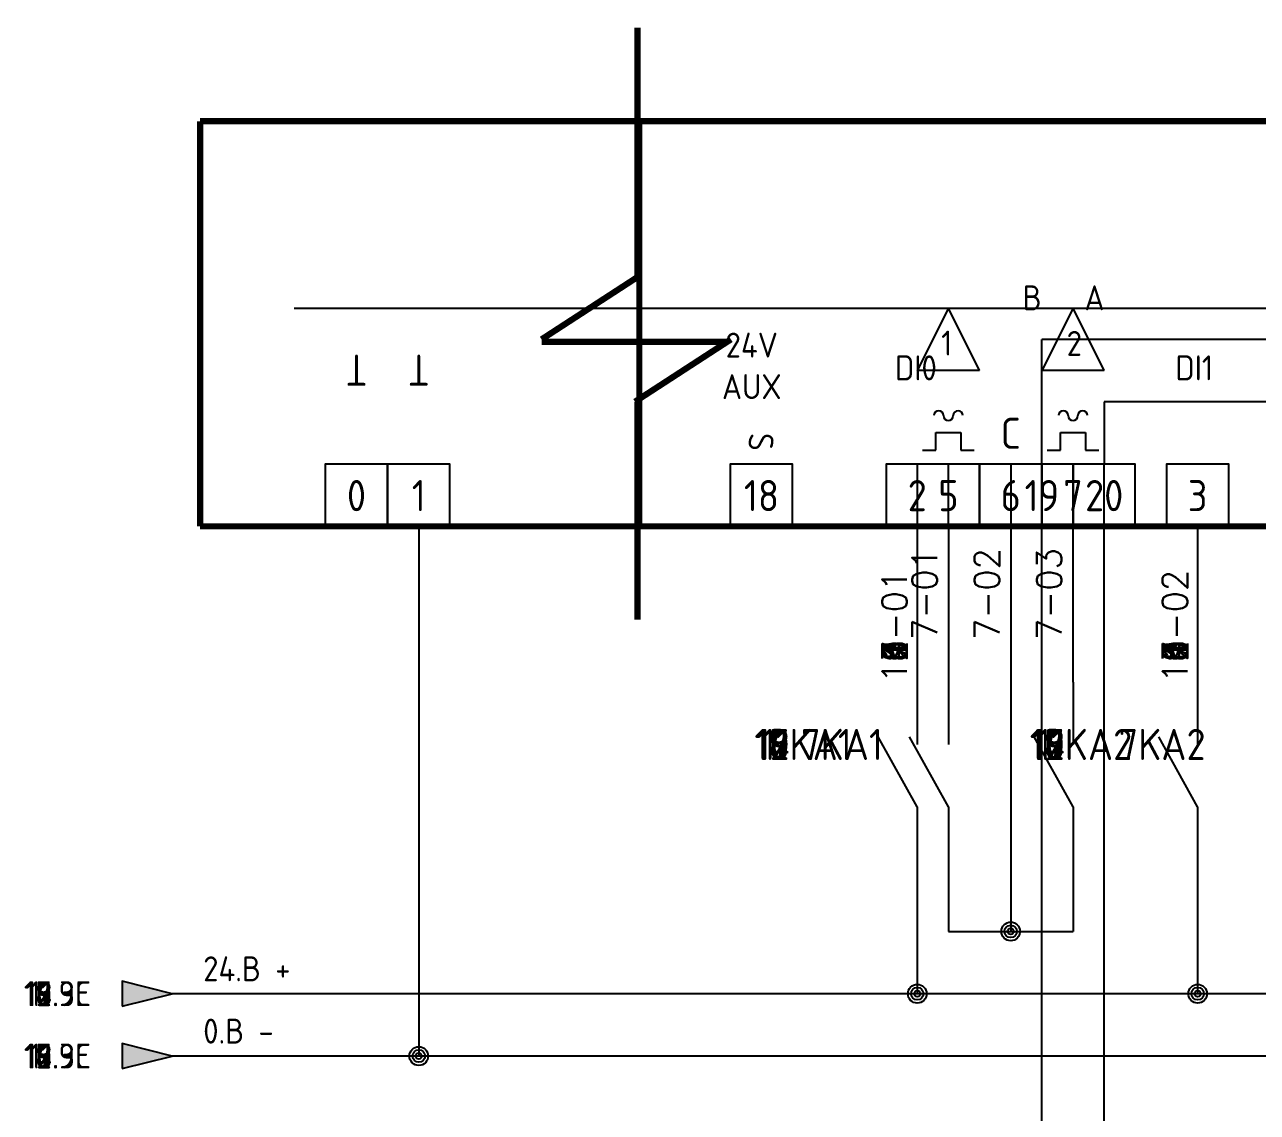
# Model space of a CAD drawing. Extents: x 21 to 418, y 12 to 268.
# Drawn here: x 20.9 to 119.8, y 180.5 to 267.8 of the extents above; entities that cross this region are included whole.
import ezdxf
from ezdxf.enums import TextEntityAlignment as Align

# ---------------------------------------------------------------- set-up
doc = ezdxf.new("R2010")
doc.units = 0
doc.header["$LTSCALE"] = 10
doc.layers.get('0').update_dxf_attribs({"linetype": 'CONTINUOUS'})
for name, color, linetype in [('10', 9, 'CONTINUOUS'), ('11', 9, 'CONTINUOUS'), ('12', 9, 'CONTINUOUS'), ('13', 9, 'CONTINUOUS'), ('14', 9, 'CONTINUOUS'), ('15', 9, 'CONTINUOUS'), ('16', 9, 'CONTINUOUS'), ('17', 9, 'CONTINUOUS'), ('18', 9, 'CONTINUOUS'), ('6', 9, 'CONTINUOUS'), ('7', 9, 'CONTINUOUS'), ('8', 9, 'CONTINUOUS'), ('9', 9, 'CONTINUOUS')]:
    doc.layers.add(name, color=color, linetype=linetype)
doc.layers.get('0').freeze()
doc.styles.add('SIMPLEX', font='simplex')
doc.styles.add('SPAC', font='isocp.shx')

# ---------------------------------------------------------------- blocks, each defined once
blk = doc.blocks.new('Numero_Filo')
at = {"color": 3, "style": 'SIMPLEX'}
for tag, flags, p in [('SUPPORTO', 9, (-3.287, 2.732)), ('RIP', 1, (-0.923, 2.732)), ('N', 8, (1.077, 0.732))]:
    blk.add_attdef(tag, text='', height=2, rotation=90, dxfattribs=dict(at, flags=flags)).set_placement(p, align=Align.RIGHT)
blk = doc.blocks.new('_ALIM_1')
at = {"color": 1}
blk.add_lwpolyline([(-4, -1), (0, 0), (-4, 1)], close=True, dxfattribs=at)
blk.add_solid([(-4, 1), (-4, -1), (0, 0)], dxfattribs=at)
at = {"color": 3, "style": 'SPAC'}
blk.add_attdef('SEGNALE', (2.5, 1), '', height=2, dxfattribs=at)
at = {"color": 7, "style": 'SPAC', "flags": 8}
blk.add_attdef('REG', text='', height=2, dxfattribs=at).set_placement((-6.5, -1), align=Align.RIGHT)
at = {"color": 7, "style": 'SPAC'}
for tag, p, flags in [('PRES', (1, -2), 9), ('#LINEA', (1, -3.5), 1)]:
    blk.add_attdef(tag, p, '', height=1, dxfattribs=dict(at, flags=flags))
blk = doc.blocks.new('NA1_F')
at = {"color": 7}
for p, q in [((0, 0), (0, -5)), ((0, -10), (-3.125, -4.375)), ((0, -10), (0, -15))]:
    blk.add_line(p, q, dxfattribs=at)
at = {"color": 3, "style": 'SPAC', "width": 0.75, "flags": 8}
blk.add_attdef('PINA1', text='', height=1.75, rotation=90, dxfattribs=at).set_placement((-1, 0), align=Align.RIGHT)
at = {"color": 4, "style": 'SPAC'}
blk.add_attdef('NOME', text='', height=2.5, dxfattribs=at).set_placement((-5.25, -5), align=Align.MIDDLE_RIGHT)
at = {"color": 7, "style": 'SPAC'}
for tag, flags, p in [('REG', 8, (-5.25, -10)), ('FUNZIONE1', 9, (-5.25, -12.5)), ('FUNZIONE2', 9, (-5.25, -15))]:
    blk.add_attdef(tag, text='', height=1.5, dxfattribs=dict(at, flags=flags)).set_placement(p, align=Align.MIDDLE_RIGHT)
at = {"color": 3, "style": 'SPAC', "width": 0.75, "flags": 8}
blk.add_attdef('PINB1', (-1, -15), '', height=1.75, rotation=90, dxfattribs=at)
at = {"color": 6, "style": 'SPAC', "flags": 9}
blk.add_attdef('PRES', (1, -14.5), '', height=1, dxfattribs=at)
blk = doc.blocks.new('PUNTO')
for radius in [0.75, 0.5, 0.25]:
    blk.add_circle((0, 0), radius)

msp = doc.modelspace()

# ---------------------------------------------------------------- linework, layer by layer
at = {"layer": '10'}
for p, q in [((42.5, 245), (372.45, 245)), ((52.5, 227.5), (52.5, 185)), ((92.5, 227.5), (92.5, 215)), ((115, 227.5), (115, 215)), ((92.5, 200), (92.5, 197.5)), ((115, 200), (115, 197.5)), ((92.5, 197.5), (92.5, 190)), ((115, 197.5), (115, 190))]:
    msp.add_line(p, q, dxfattribs=at)
at = {"layer": '10', "color": 1, "linetype": 'Continuous'}
for p, q in [((407.5, 190), (32.7, 190)), ((407.5, 185), (32.7, 185))]:
    msp.add_line(p, q, dxfattribs=at)
at = {"layer": '10', "const_width": 0.5}
for points in [[(372.45, 260), (34.95, 260)], [(34.95, 227.5), (34.95, 260)], [(372.45, 227.5), (34.95, 227.5)]]:
    msp.add_lwpolyline(points, dxfattribs=at)
at = {"layer": '10'}
for points in [[(45, 227.5), (50, 227.5), (50, 232.5), (45, 232.5)], [(50, 227.5), (55, 227.5), (55, 232.5), (50, 232.5)], [(90, 227.5), (95, 227.5), (95, 232.5), (90, 232.5)], [(112.5, 227.5), (117.5, 227.5), (117.5, 232.5), (112.5, 232.5)]]:
    msp.add_lwpolyline(points, close=True, dxfattribs=at)
at = {"layer": '11'}
for p, q in [((42.5, 245), (372.45, 245)), ((52.5, 227.5), (52.5, 185)), ((92.5, 227.5), (92.5, 215)), ((115, 227.5), (115, 215)), ((92.5, 200), (92.5, 197.5)), ((115, 200), (115, 197.5)), ((92.5, 197.5), (92.5, 190)), ((115, 197.5), (115, 190))]:
    msp.add_line(p, q, dxfattribs=at)
at = {"layer": '11', "color": 1, "linetype": 'Continuous'}
for p, q in [((407.5, 190), (32.7, 190)), ((407.5, 185), (32.7, 185))]:
    msp.add_line(p, q, dxfattribs=at)
at = {"layer": '11', "const_width": 0.5}
for points in [[(372.45, 260), (34.95, 260)], [(34.95, 227.5), (34.95, 260)], [(372.45, 227.5), (34.95, 227.5)]]:
    msp.add_lwpolyline(points, dxfattribs=at)
at = {"layer": '11'}
for points in [[(45, 227.5), (50, 227.5), (50, 232.5), (45, 232.5)], [(50, 227.5), (55, 227.5), (55, 232.5), (50, 232.5)], [(90, 227.5), (95, 227.5), (95, 232.5), (90, 232.5)], [(112.5, 227.5), (117.5, 227.5), (117.5, 232.5), (112.5, 232.5)]]:
    msp.add_lwpolyline(points, close=True, dxfattribs=at)
at = {"layer": '12'}
for p, q in [((42.5, 245), (372.45, 245)), ((52.5, 227.5), (52.5, 185)), ((92.5, 227.5), (92.5, 215)), ((115, 227.5), (115, 215)), ((92.5, 200), (92.5, 197.5)), ((115, 200), (115, 197.5)), ((92.5, 197.5), (92.5, 190)), ((115, 197.5), (115, 190))]:
    msp.add_line(p, q, dxfattribs=at)
at = {"layer": '12', "color": 1, "linetype": 'Continuous'}
for p, q in [((407.5, 190), (32.7, 190)), ((407.5, 185), (32.7, 185))]:
    msp.add_line(p, q, dxfattribs=at)
at = {"layer": '12', "const_width": 0.5}
for points in [[(372.45, 260), (34.95, 260)], [(34.95, 227.5), (34.95, 260)], [(372.45, 227.5), (34.95, 227.5)]]:
    msp.add_lwpolyline(points, dxfattribs=at)
at = {"layer": '12'}
for points in [[(45, 227.5), (50, 227.5), (50, 232.5), (45, 232.5)], [(50, 227.5), (55, 227.5), (55, 232.5), (50, 232.5)], [(90, 227.5), (95, 227.5), (95, 232.5), (90, 232.5)], [(112.5, 227.5), (117.5, 227.5), (117.5, 232.5), (112.5, 232.5)]]:
    msp.add_lwpolyline(points, close=True, dxfattribs=at)
at = {"layer": '13'}
for p, q in [((42.5, 245), (372.45, 245)), ((52.5, 227.5), (52.5, 185)), ((92.5, 227.5), (92.5, 215)), ((115, 227.5), (115, 215)), ((92.5, 200), (92.5, 197.5)), ((115, 200), (115, 197.5)), ((92.5, 197.5), (92.5, 190)), ((115, 197.5), (115, 190))]:
    msp.add_line(p, q, dxfattribs=at)
at = {"layer": '13', "color": 1, "linetype": 'Continuous'}
for p, q in [((407.5, 190), (32.7, 190)), ((407.5, 185), (32.7, 185))]:
    msp.add_line(p, q, dxfattribs=at)
at = {"layer": '13', "const_width": 0.5}
for points in [[(372.45, 260), (34.95, 260)], [(34.95, 227.5), (34.95, 260)], [(372.45, 227.5), (34.95, 227.5)]]:
    msp.add_lwpolyline(points, dxfattribs=at)
at = {"layer": '13'}
for points in [[(45, 227.5), (50, 227.5), (50, 232.5), (45, 232.5)], [(50, 227.5), (55, 227.5), (55, 232.5), (50, 232.5)], [(90, 227.5), (95, 227.5), (95, 232.5), (90, 232.5)], [(112.5, 227.5), (117.5, 227.5), (117.5, 232.5), (112.5, 232.5)]]:
    msp.add_lwpolyline(points, close=True, dxfattribs=at)
at = {"layer": '14'}
for p, q in [((42.5, 245), (372.45, 245)), ((52.5, 227.5), (52.5, 185)), ((92.5, 227.5), (92.5, 215)), ((115, 227.5), (115, 215)), ((92.5, 200), (92.5, 197.5)), ((115, 200), (115, 197.5)), ((92.5, 197.5), (92.5, 190)), ((115, 197.5), (115, 190))]:
    msp.add_line(p, q, dxfattribs=at)
at = {"layer": '14', "color": 1, "linetype": 'Continuous'}
for p, q in [((407.5, 190), (32.7, 190)), ((407.5, 185), (32.7, 185))]:
    msp.add_line(p, q, dxfattribs=at)
at = {"layer": '14', "const_width": 0.5}
for points in [[(372.45, 260), (34.95, 260)], [(34.95, 227.5), (34.95, 260)], [(372.45, 227.5), (34.95, 227.5)]]:
    msp.add_lwpolyline(points, dxfattribs=at)
at = {"layer": '14'}
for points in [[(45, 227.5), (50, 227.5), (50, 232.5), (45, 232.5)], [(50, 227.5), (55, 227.5), (55, 232.5), (50, 232.5)], [(90, 227.5), (95, 227.5), (95, 232.5), (90, 232.5)], [(112.5, 227.5), (117.5, 227.5), (117.5, 232.5), (112.5, 232.5)]]:
    msp.add_lwpolyline(points, close=True, dxfattribs=at)
at = {"layer": '15'}
for p, q in [((42.5, 245), (372.45, 245)), ((52.5, 227.5), (52.5, 185)), ((92.5, 227.5), (92.5, 215)), ((115, 227.5), (115, 215)), ((92.5, 200), (92.5, 197.5)), ((115, 200), (115, 197.5)), ((92.5, 197.5), (92.5, 190)), ((115, 197.5), (115, 190))]:
    msp.add_line(p, q, dxfattribs=at)
at = {"layer": '15', "color": 1, "linetype": 'Continuous'}
for p, q in [((407.5, 190), (32.7, 190)), ((407.5, 185), (32.7, 185))]:
    msp.add_line(p, q, dxfattribs=at)
at = {"layer": '15', "const_width": 0.5}
for points in [[(372.45, 260), (34.95, 260)], [(34.95, 227.5), (34.95, 260)], [(372.45, 227.5), (34.95, 227.5)]]:
    msp.add_lwpolyline(points, dxfattribs=at)
at = {"layer": '15'}
for points in [[(45, 227.5), (50, 227.5), (50, 232.5), (45, 232.5)], [(50, 227.5), (55, 227.5), (55, 232.5), (50, 232.5)], [(90, 227.5), (95, 227.5), (95, 232.5), (90, 232.5)], [(112.5, 227.5), (117.5, 227.5), (117.5, 232.5), (112.5, 232.5)]]:
    msp.add_lwpolyline(points, close=True, dxfattribs=at)
at = {"layer": '16'}
for p, q in [((42.5, 245), (372.45, 245)), ((52.5, 227.5), (52.5, 185)), ((92.5, 227.5), (92.5, 215)), ((115, 227.5), (115, 215)), ((92.5, 200), (92.5, 197.5)), ((115, 200), (115, 197.5)), ((92.5, 197.5), (92.5, 190)), ((115, 197.5), (115, 190))]:
    msp.add_line(p, q, dxfattribs=at)
at = {"layer": '16', "color": 1, "linetype": 'Continuous'}
for p, q in [((407.5, 190), (32.7, 190)), ((407.5, 185), (32.7, 185))]:
    msp.add_line(p, q, dxfattribs=at)
at = {"layer": '16', "const_width": 0.5}
for points in [[(372.45, 260), (34.95, 260)], [(34.95, 227.5), (34.95, 260)], [(372.45, 227.5), (34.95, 227.5)]]:
    msp.add_lwpolyline(points, dxfattribs=at)
at = {"layer": '16'}
for points in [[(45, 227.5), (50, 227.5), (50, 232.5), (45, 232.5)], [(50, 227.5), (55, 227.5), (55, 232.5), (50, 232.5)], [(90, 227.5), (95, 227.5), (95, 232.5), (90, 232.5)], [(112.5, 227.5), (117.5, 227.5), (117.5, 232.5), (112.5, 232.5)]]:
    msp.add_lwpolyline(points, close=True, dxfattribs=at)
at = {"layer": '17'}
for p, q in [((42.5, 245), (372.45, 245)), ((52.5, 227.5), (52.5, 185)), ((92.5, 227.5), (92.5, 215)), ((115, 227.5), (115, 215)), ((92.5, 200), (92.5, 197.5)), ((115, 200), (115, 197.5)), ((92.5, 197.5), (92.5, 190)), ((115, 197.5), (115, 190))]:
    msp.add_line(p, q, dxfattribs=at)
at = {"layer": '17', "color": 1, "linetype": 'Continuous'}
for p, q in [((407.5, 190), (32.7, 190)), ((407.5, 185), (32.7, 185))]:
    msp.add_line(p, q, dxfattribs=at)
at = {"layer": '17', "const_width": 0.5}
for points in [[(372.45, 260), (34.95, 260)], [(34.95, 227.5), (34.95, 260)], [(372.45, 227.5), (34.95, 227.5)]]:
    msp.add_lwpolyline(points, dxfattribs=at)
at = {"layer": '17'}
for points in [[(45, 227.5), (50, 227.5), (50, 232.5), (45, 232.5)], [(50, 227.5), (55, 227.5), (55, 232.5), (50, 232.5)], [(90, 227.5), (95, 227.5), (95, 232.5), (90, 232.5)], [(112.5, 227.5), (117.5, 227.5), (117.5, 232.5), (112.5, 232.5)]]:
    msp.add_lwpolyline(points, close=True, dxfattribs=at)
at = {"layer": '18'}
for p, q in [((42.5, 245), (372.45, 245)), ((52.5, 227.5), (52.5, 185)), ((92.5, 227.5), (92.5, 215)), ((115, 227.5), (115, 215)), ((92.5, 200), (92.5, 197.5)), ((115, 200), (115, 197.5)), ((92.5, 197.5), (92.5, 190)), ((115, 197.5), (115, 190))]:
    msp.add_line(p, q, dxfattribs=at)
at = {"layer": '18', "color": 1, "linetype": 'Continuous'}
for p, q in [((407.5, 190), (32.7, 190)), ((407.5, 185), (32.7, 185))]:
    msp.add_line(p, q, dxfattribs=at)
at = {"layer": '18', "const_width": 0.5}
for points in [[(372.45, 260), (34.95, 260)], [(34.95, 227.5), (34.95, 260)], [(372.45, 227.5), (34.95, 227.5)]]:
    msp.add_lwpolyline(points, dxfattribs=at)
at = {"layer": '18'}
for points in [[(45, 227.5), (50, 227.5), (50, 232.5), (45, 232.5)], [(50, 227.5), (55, 227.5), (55, 232.5), (50, 232.5)], [(90, 227.5), (95, 227.5), (95, 232.5), (90, 232.5)], [(112.5, 227.5), (117.5, 227.5), (117.5, 232.5), (112.5, 232.5)]]:
    msp.add_lwpolyline(points, close=True, dxfattribs=at)
at = {"layer": '6'}
for p, q in [((102.5, 232.5), (102.5, 242.5)), ((232.5, 242.5), (102.5, 242.5)), ((187.5, 237.5), (107.5, 237.5)), ((107.5, 237.5), (107.5, 232.5))]:
    msp.add_line(p, q, dxfattribs=at)
at = {"layer": '6', "color": 1, "linetype": 'Continuous'}
for p, q in [((102.5, 167.5), (102.5, 227.5)), ((107.5, 167.5), (107.5, 227.5))]:
    msp.add_line(p, q, dxfattribs=at)
at = {"layer": '6', "const_width": 0.5}
for points in [[(312.6, 260), (69.95, 260)], [(70.2, 227.5), (70.2, 260)], [(312.6, 227.5), (69.95, 227.5)]]:
    msp.add_lwpolyline(points, dxfattribs=at)
at = {"layer": '6'}
for points in [[(77.5, 227.5), (82.5, 227.5), (82.5, 232.5), (77.5, 232.5)], [(100, 227.5), (105, 227.5), (105, 232.5), (100, 232.5)], [(105, 227.5), (110, 227.5), (110, 232.5), (105, 232.5)]]:
    msp.add_lwpolyline(points, close=True, dxfattribs=at)
at = {"layer": '7'}
for p, q in [((95, 245), (92.5, 240)), ((97.5, 240), (95, 245)), ((105, 245), (102.5, 240)), ((107.5, 240), (105, 245)), ((97.5, 240), (92.5, 240)), ((107.5, 240), (102.5, 240)), ((93.991, 233.624), (93.991, 235.035)), ((93.991, 235.035), (96.009, 235.035)), ((96.009, 235.035), (96.009, 233.624)), ((103.991, 233.624), (103.991, 235.035)), ((103.991, 235.035), (106.009, 235.035)), ((106.009, 235.035), (106.009, 233.624)), ((92.931, 233.624), (93.991, 233.624)), ((96.009, 233.624), (97.069, 233.624)), ((102.931, 233.624), (103.991, 233.624)), ((106.009, 233.624), (107.069, 233.624)), ((95, 227.5), (95, 215)), ((100, 227.5), (100, 195)), ((105, 215), (105, 227.5)), ((95, 200), (95, 195)), ((105, 200), (105, 195)), ((95, 195), (105, 195))]:
    msp.add_line(p, q, dxfattribs=at)
at = {"layer": '7', "const_width": 0.5}
for points in [[(70.05, 247.5), (70.05, 267.5)], [(312.6, 260), (69.95, 260)], [(62.35, 242.5), (70.05, 247.5)], [(62.35, 242.3), (77.35, 242.3)], [(69.85, 237.5), (77.55, 242.5)], [(70.05, 220), (70.05, 237.5)], [(312.6, 227.5), (69.95, 227.5)]]:
    msp.add_lwpolyline(points, dxfattribs=at)
at = {"layer": '7'}
for points in [[(92.5, 227.5), (97.5, 227.5), (97.5, 232.5), (92.5, 232.5)], [(97.5, 227.5), (102.5, 227.5), (102.5, 232.5), (97.5, 232.5)], [(102.5, 227.5), (107.5, 227.5), (107.5, 232.5), (102.5, 232.5)]]:
    msp.add_lwpolyline(points, close=True, dxfattribs=at)
for centre, start, end in [((94.219, 236.382), 0, 180), ((95.781, 236.382), 0, 180), ((104.219, 236.382), 0, 180), ((105.781, 236.382), 0, 180), ((95, 236.382), 180, 0), ((105, 236.382), 180, 0)]:
    msp.add_arc(centre, 0.39, start, end, dxfattribs=at)
at = {"layer": '8'}
for p, q in [((42.5, 245), (372.45, 245)), ((52.5, 227.5), (52.5, 185)), ((92.5, 227.5), (92.5, 215)), ((115, 227.5), (115, 215)), ((92.5, 200), (92.5, 197.5)), ((115, 200), (115, 197.5)), ((92.5, 197.5), (92.5, 190)), ((115, 197.5), (115, 190))]:
    msp.add_line(p, q, dxfattribs=at)
at = {"layer": '8', "color": 1, "linetype": 'Continuous'}
for p, q in [((407.5, 190), (32.7, 190)), ((407.5, 185), (32.7, 185))]:
    msp.add_line(p, q, dxfattribs=at)
at = {"layer": '8', "const_width": 0.5}
for points in [[(372.45, 260), (34.95, 260)], [(34.95, 227.5), (34.95, 260)], [(372.45, 227.5), (34.95, 227.5)]]:
    msp.add_lwpolyline(points, dxfattribs=at)
at = {"layer": '8'}
for points in [[(45, 227.5), (50, 227.5), (50, 232.5), (45, 232.5)], [(50, 227.5), (55, 227.5), (55, 232.5), (50, 232.5)], [(90, 227.5), (95, 227.5), (95, 232.5), (90, 232.5)], [(112.5, 227.5), (117.5, 227.5), (117.5, 232.5), (112.5, 232.5)]]:
    msp.add_lwpolyline(points, close=True, dxfattribs=at)
at = {"layer": '9'}
for p, q in [((42.5, 245), (372.45, 245)), ((52.5, 227.5), (52.5, 185)), ((92.5, 227.5), (92.5, 215)), ((115, 227.5), (115, 215)), ((92.5, 200), (92.5, 197.5)), ((115, 200), (115, 197.5)), ((92.5, 197.5), (92.5, 190)), ((115, 197.5), (115, 190))]:
    msp.add_line(p, q, dxfattribs=at)
at = {"layer": '9', "color": 1, "linetype": 'Continuous'}
for p, q in [((407.5, 190), (32.7, 190)), ((407.5, 185), (32.7, 185))]:
    msp.add_line(p, q, dxfattribs=at)
at = {"layer": '9', "const_width": 0.5}
for points in [[(372.45, 260), (34.95, 260)], [(34.95, 227.5), (34.95, 260)], [(372.45, 227.5), (34.95, 227.5)]]:
    msp.add_lwpolyline(points, dxfattribs=at)
at = {"layer": '9'}
for points in [[(45, 227.5), (50, 227.5), (50, 232.5), (45, 232.5)], [(50, 227.5), (55, 227.5), (55, 232.5), (50, 232.5)], [(90, 227.5), (95, 227.5), (95, 232.5), (90, 232.5)], [(112.5, 227.5), (117.5, 227.5), (117.5, 232.5), (112.5, 232.5)]]:
    msp.add_lwpolyline(points, close=True, dxfattribs=at)

# ---------------------------------------------------------------- block references
at = {"layer": '10'}
for name, p, values in [('Numero_Filo', (113.1, 223.285), {'N': '10-02'}), ('Numero_Filo', (90.6, 223.285), {'N': '10-01'}), ('NA1_F', (92.5, 215), {'NOME': '10KA1'}), ('NA1_F', (115, 215), {'NOME': '10KA2'}), ('_ALIM_1', (32.7, 190), {'SEGNALE': '24.B +', 'REG': '9.9C'}), ('_ALIM_1', (32.7, 185), {'SEGNALE': '0.B -', 'REG': '9.9C'})]:
    msp.add_blockref(name, p, dxfattribs=at).add_auto_attribs(values)
for p in [(92.5, 190), (115, 190), (52.5, 185)]:
    msp.add_blockref('PUNTO', p, dxfattribs=at)
at = {"layer": '11'}
for name, p, values in [('Numero_Filo', (113.1, 223.285), {'N': '11-02'}), ('Numero_Filo', (90.6, 223.285), {'N': '11-01'}), ('NA1_F', (92.5, 215), {'NOME': '11KA1'}), ('NA1_F', (115, 215), {'NOME': '11KA2'}), ('_ALIM_1', (32.7, 190), {'SEGNALE': '24.B +', 'REG': '10.9C'}), ('_ALIM_1', (32.7, 185), {'SEGNALE': '0.B -', 'REG': '10.9C'})]:
    msp.add_blockref(name, p, dxfattribs=at).add_auto_attribs(values)
for p in [(92.5, 190), (115, 190), (52.5, 185)]:
    msp.add_blockref('PUNTO', p, dxfattribs=at)
at = {"layer": '12'}
for name, p, values in [('Numero_Filo', (113.1, 223.285), {'N': '12-02'}), ('Numero_Filo', (90.6, 223.285), {'N': '12-01'}), ('NA1_F', (92.5, 215), {'NOME': '12KA1'}), ('NA1_F', (115, 215), {'NOME': '12KA2'}), ('_ALIM_1', (32.7, 190), {'SEGNALE': '24.B +', 'REG': '11.9C'}), ('_ALIM_1', (32.7, 185), {'SEGNALE': '0.B -', 'REG': '11.9C'})]:
    msp.add_blockref(name, p, dxfattribs=at).add_auto_attribs(values)
for p in [(92.5, 190), (115, 190), (52.5, 185)]:
    msp.add_blockref('PUNTO', p, dxfattribs=at)
at = {"layer": '13'}
for name, p, values in [('Numero_Filo', (113.1, 223.285), {'N': '13-02'}), ('Numero_Filo', (90.6, 223.285), {'N': '13-01'}), ('NA1_F', (92.5, 215), {'NOME': '13KA1'}), ('NA1_F', (115, 215), {'NOME': '13KA2'}), ('_ALIM_1', (32.7, 190), {'SEGNALE': '24.B +', 'REG': '12.9C'}), ('_ALIM_1', (32.7, 185), {'SEGNALE': '0.B -', 'REG': '12.9C'})]:
    msp.add_blockref(name, p, dxfattribs=at).add_auto_attribs(values)
for p in [(92.5, 190), (115, 190), (52.5, 185)]:
    msp.add_blockref('PUNTO', p, dxfattribs=at)
at = {"layer": '14'}
for name, p, values in [('Numero_Filo', (113.1, 223.285), {'N': '14-02'}), ('Numero_Filo', (90.6, 223.285), {'N': '14-01'}), ('NA1_F', (92.5, 215), {'NOME': '14KA1'}), ('NA1_F', (115, 215), {'NOME': '14KA2'}), ('_ALIM_1', (32.7, 190), {'SEGNALE': '24.B +', 'REG': '13.9C'}), ('_ALIM_1', (32.7, 185), {'SEGNALE': '0.B -', 'REG': '13.9C'})]:
    msp.add_blockref(name, p, dxfattribs=at).add_auto_attribs(values)
for p in [(92.5, 190), (115, 190), (52.5, 185)]:
    msp.add_blockref('PUNTO', p, dxfattribs=at)
at = {"layer": '15'}
for name, p, values in [('Numero_Filo', (113.1, 223.285), {'N': '15-02'}), ('Numero_Filo', (90.6, 223.285), {'N': '15-01'}), ('NA1_F', (92.5, 215), {'NOME': '15KA1'}), ('NA1_F', (115, 215), {'NOME': '15KA2'}), ('_ALIM_1', (32.7, 190), {'SEGNALE': '24.B +', 'REG': '14.9C'}), ('_ALIM_1', (32.7, 185), {'SEGNALE': '0.B -', 'REG': '14.9C'})]:
    msp.add_blockref(name, p, dxfattribs=at).add_auto_attribs(values)
for p in [(92.5, 190), (115, 190), (52.5, 185)]:
    msp.add_blockref('PUNTO', p, dxfattribs=at)
at = {"layer": '16'}
for name, p, values in [('Numero_Filo', (113.1, 223.285), {'N': '16-02'}), ('Numero_Filo', (90.6, 223.285), {'N': '16-01'}), ('NA1_F', (92.5, 215), {'NOME': '16KA1'}), ('NA1_F', (115, 215), {'NOME': '16KA2'}), ('_ALIM_1', (32.7, 190), {'SEGNALE': '24.B +', 'REG': '15.9C'}), ('_ALIM_1', (32.7, 185), {'SEGNALE': '0.B -', 'REG': '15.9C'})]:
    msp.add_blockref(name, p, dxfattribs=at).add_auto_attribs(values)
for p in [(92.5, 190), (115, 190), (52.5, 185)]:
    msp.add_blockref('PUNTO', p, dxfattribs=at)
at = {"layer": '17'}
for name, p, values in [('Numero_Filo', (113.1, 223.285), {'N': '17-02'}), ('Numero_Filo', (90.6, 223.285), {'N': '17-01'}), ('NA1_F', (92.5, 215), {'NOME': '17KA1'}), ('NA1_F', (115, 215), {'NOME': '17KA2'}), ('_ALIM_1', (32.7, 190), {'SEGNALE': '24.B +', 'REG': '16.9C'}), ('_ALIM_1', (32.7, 185), {'SEGNALE': '0.B -', 'REG': '16.9C'})]:
    msp.add_blockref(name, p, dxfattribs=at).add_auto_attribs(values)
for p in [(92.5, 190), (115, 190), (52.5, 185)]:
    msp.add_blockref('PUNTO', p, dxfattribs=at)
at = {"layer": '18'}
for name, p, values in [('Numero_Filo', (113.1, 223.285), {'N': '18-02'}), ('Numero_Filo', (90.6, 223.285), {'N': '18-01'}), ('NA1_F', (92.5, 215), {'NOME': '18KA1'}), ('NA1_F', (115, 215), {'NOME': '18KA2'}), ('_ALIM_1', (32.7, 190), {'SEGNALE': '24.B +', 'REG': '17.9C'}), ('_ALIM_1', (32.7, 185), {'SEGNALE': '0.B -', 'REG': '17.9C'})]:
    msp.add_blockref(name, p, dxfattribs=at).add_auto_attribs(values)
for p in [(92.5, 190), (115, 190), (52.5, 185)]:
    msp.add_blockref('PUNTO', p, dxfattribs=at)
at = {"layer": '7'}
for name, p, values in [('Numero_Filo', (93.01, 225.024), {'N': '7-01'}), ('Numero_Filo', (98.01, 225.024), {'N': '7-02'}), ('Numero_Filo', (103.01, 225.024), {'N': '7-03'}), ('NA1_F', (95, 215), {'NOME': '7KA1'})]:
    msp.add_blockref(name, p, dxfattribs=at).add_auto_attribs(values)
ref = msp.add_blockref('NA1_F', (105, 215), dxfattribs=at)
ref.add_attrib('NOME', '7KA2', dxfattribs={"layer": '0', "color": 4, "height": 2.5, "style": 'SPAC'}).set_placement((115.638, 210), align=Align.MIDDLE_RIGHT)
msp.add_blockref('PUNTO', (100, 195), dxfattribs=at)
at = {"layer": '8'}
for name, p, values in [('Numero_Filo', (113.1, 223.285), {'N': '8-02'}), ('Numero_Filo', (90.6, 223.285), {'N': '8-01'}), ('NA1_F', (92.5, 215), {'NOME': '8KA1'}), ('NA1_F', (115, 215), {'NOME': '8KA2'}), ('_ALIM_1', (32.7, 190), {'SEGNALE': '24.B +', 'REG': '3.3E'}), ('_ALIM_1', (32.7, 185), {'SEGNALE': '0.B -', 'REG': '3.3E'})]:
    msp.add_blockref(name, p, dxfattribs=at).add_auto_attribs(values)
for p in [(92.5, 190), (115, 190), (52.5, 185)]:
    msp.add_blockref('PUNTO', p, dxfattribs=at)
at = {"layer": '9'}
for name, p, values in [('Numero_Filo', (113.1, 223.285), {'N': '9-02'}), ('Numero_Filo', (90.6, 223.285), {'N': '9-01'}), ('NA1_F', (92.5, 215), {'NOME': '9KA1'}), ('NA1_F', (115, 215), {'NOME': '9KA2'}), ('_ALIM_1', (32.7, 190), {'SEGNALE': '24.B +', 'REG': '8.9C'}), ('_ALIM_1', (32.7, 185), {'SEGNALE': '0.B -', 'REG': '8.9C'})]:
    msp.add_blockref(name, p, dxfattribs=at).add_auto_attribs(values)
for p in [(92.5, 190), (115, 190), (52.5, 185)]:
    msp.add_blockref('PUNTO', p, dxfattribs=at)

# ---------------------------------------------------------------- texts
at = {"layer": '10', "char_height": 2.5, "width": 5, "attachment_point": 1, "rotation": 180, "style": 'SPAC'}
for insert in [(50, 238.784), (55, 238.784)]:
    msp.add_mtext('\\pxqc;T', dxfattribs=dict(at, insert=insert))
at = {"layer": '10', "width": 5, "attachment_point": 1, "style": 'SPAC'}
for s, insert, char_height in [('{\\W0.624015; }DI0', (90, 241.216), 2), ('{\\W0.624015; }DI1', (112.5, 241.216), 2), ('\\pxqc;0', (45, 231.216), 2.5), ('\\pxqc;1', (50, 231.216), 2.5), ('\\pxqc;2', (90, 231.216), 2.5), ('\\pxqc;3', (112.5, 231.216), 2.5)]:
    msp.add_mtext(s, dxfattribs=dict(at, insert=insert, char_height=char_height))
at = {"layer": '11', "char_height": 2.5, "width": 5, "attachment_point": 1, "rotation": 180, "style": 'SPAC'}
for insert in [(50, 238.784), (55, 238.784)]:
    msp.add_mtext('\\pxqc;T', dxfattribs=dict(at, insert=insert))
at = {"layer": '11', "width": 5, "attachment_point": 1, "style": 'SPAC'}
for s, insert, char_height in [('{\\W0.624015; }DI0', (90, 241.216), 2), ('{\\W0.624015; }DI1', (112.5, 241.216), 2), ('\\pxqc;0', (45, 231.216), 2.5), ('\\pxqc;1', (50, 231.216), 2.5), ('\\pxqc;2', (90, 231.216), 2.5), ('\\pxqc;3', (112.5, 231.216), 2.5)]:
    msp.add_mtext(s, dxfattribs=dict(at, insert=insert, char_height=char_height))
at = {"layer": '12', "char_height": 2.5, "width": 5, "attachment_point": 1, "rotation": 180, "style": 'SPAC'}
for insert in [(50, 238.784), (55, 238.784)]:
    msp.add_mtext('\\pxqc;T', dxfattribs=dict(at, insert=insert))
at = {"layer": '12', "width": 5, "attachment_point": 1, "style": 'SPAC'}
for s, insert, char_height in [('{\\W0.624015; }DI0', (90, 241.216), 2), ('{\\W0.624015; }DI1', (112.5, 241.216), 2), ('\\pxqc;0', (45, 231.216), 2.5), ('\\pxqc;1', (50, 231.216), 2.5), ('\\pxqc;2', (90, 231.216), 2.5), ('\\pxqc;3', (112.5, 231.216), 2.5)]:
    msp.add_mtext(s, dxfattribs=dict(at, insert=insert, char_height=char_height))
at = {"layer": '13', "char_height": 2.5, "width": 5, "attachment_point": 1, "rotation": 180, "style": 'SPAC'}
for insert in [(50, 238.784), (55, 238.784)]:
    msp.add_mtext('\\pxqc;T', dxfattribs=dict(at, insert=insert))
at = {"layer": '13', "width": 5, "attachment_point": 1, "style": 'SPAC'}
for s, insert, char_height in [('{\\W0.624015; }DI0', (90, 241.216), 2), ('{\\W0.624015; }DI1', (112.5, 241.216), 2), ('\\pxqc;0', (45, 231.216), 2.5), ('\\pxqc;1', (50, 231.216), 2.5), ('\\pxqc;2', (90, 231.216), 2.5), ('\\pxqc;3', (112.5, 231.216), 2.5)]:
    msp.add_mtext(s, dxfattribs=dict(at, insert=insert, char_height=char_height))
at = {"layer": '14', "char_height": 2.5, "width": 5, "attachment_point": 1, "rotation": 180, "style": 'SPAC'}
for insert in [(50, 238.784), (55, 238.784)]:
    msp.add_mtext('\\pxqc;T', dxfattribs=dict(at, insert=insert))
at = {"layer": '14', "width": 5, "attachment_point": 1, "style": 'SPAC'}
for s, insert, char_height in [('{\\W0.624015; }DI0', (90, 241.216), 2), ('{\\W0.624015; }DI1', (112.5, 241.216), 2), ('\\pxqc;0', (45, 231.216), 2.5), ('\\pxqc;1', (50, 231.216), 2.5), ('\\pxqc;2', (90, 231.216), 2.5), ('\\pxqc;3', (112.5, 231.216), 2.5)]:
    msp.add_mtext(s, dxfattribs=dict(at, insert=insert, char_height=char_height))
at = {"layer": '15', "char_height": 2.5, "width": 5, "attachment_point": 1, "rotation": 180, "style": 'SPAC'}
for insert in [(50, 238.784), (55, 238.784)]:
    msp.add_mtext('\\pxqc;T', dxfattribs=dict(at, insert=insert))
at = {"layer": '15', "width": 5, "attachment_point": 1, "style": 'SPAC'}
for s, insert, char_height in [('{\\W0.624015; }DI0', (90, 241.216), 2), ('{\\W0.624015; }DI1', (112.5, 241.216), 2), ('\\pxqc;0', (45, 231.216), 2.5), ('\\pxqc;1', (50, 231.216), 2.5), ('\\pxqc;2', (90, 231.216), 2.5), ('\\pxqc;3', (112.5, 231.216), 2.5)]:
    msp.add_mtext(s, dxfattribs=dict(at, insert=insert, char_height=char_height))
at = {"layer": '16', "char_height": 2.5, "width": 5, "attachment_point": 1, "rotation": 180, "style": 'SPAC'}
for insert in [(50, 238.784), (55, 238.784)]:
    msp.add_mtext('\\pxqc;T', dxfattribs=dict(at, insert=insert))
at = {"layer": '16', "width": 5, "attachment_point": 1, "style": 'SPAC'}
for s, insert, char_height in [('{\\W0.624015; }DI0', (90, 241.216), 2), ('{\\W0.624015; }DI1', (112.5, 241.216), 2), ('\\pxqc;0', (45, 231.216), 2.5), ('\\pxqc;1', (50, 231.216), 2.5), ('\\pxqc;2', (90, 231.216), 2.5), ('\\pxqc;3', (112.5, 231.216), 2.5)]:
    msp.add_mtext(s, dxfattribs=dict(at, insert=insert, char_height=char_height))
at = {"layer": '17', "char_height": 2.5, "width": 5, "attachment_point": 1, "rotation": 180, "style": 'SPAC'}
for insert in [(50, 238.784), (55, 238.784)]:
    msp.add_mtext('\\pxqc;T', dxfattribs=dict(at, insert=insert))
at = {"layer": '17', "width": 5, "attachment_point": 1, "style": 'SPAC'}
for s, insert, char_height in [('{\\W0.624015; }DI0', (90, 241.216), 2), ('{\\W0.624015; }DI1', (112.5, 241.216), 2), ('\\pxqc;0', (45, 231.216), 2.5), ('\\pxqc;1', (50, 231.216), 2.5), ('\\pxqc;2', (90, 231.216), 2.5), ('\\pxqc;3', (112.5, 231.216), 2.5)]:
    msp.add_mtext(s, dxfattribs=dict(at, insert=insert, char_height=char_height))
at = {"layer": '18', "char_height": 2.5, "width": 5, "attachment_point": 1, "rotation": 180, "style": 'SPAC'}
for insert in [(50, 238.784), (55, 238.784)]:
    msp.add_mtext('\\pxqc;T', dxfattribs=dict(at, insert=insert))
at = {"layer": '18', "width": 5, "attachment_point": 1, "style": 'SPAC'}
for s, insert, char_height in [('{\\W0.624015; }DI0', (90, 241.216), 2), ('{\\W0.624015; }DI1', (112.5, 241.216), 2), ('\\pxqc;0', (45, 231.216), 2.5), ('\\pxqc;1', (50, 231.216), 2.5), ('\\pxqc;2', (90, 231.216), 2.5), ('\\pxqc;3', (112.5, 231.216), 2.5)]:
    msp.add_mtext(s, dxfattribs=dict(at, insert=insert, char_height=char_height))
at = {"layer": '6', "char_height": 3.5, "attachment_point": 1, "style": 'SPAC'}
for s, insert in [('\\pxqc;{\\H0.57143x;B}', (94.221, 246.833)), ('\\pxqc;{\\H0.57143x;A}', (99.221, 246.833)), ('\\pxqc;{\\H0.57143x;24V\\PAUX}', (71.721, 243.04))]:
    msp.add_mtext_dynamic_manual_height_columns(s, width=15, gutter_width=17.5, heights=[0], dxfattribs=dict(at, insert=insert))
at = {"layer": '6', "insert": (80.965, 236.775), "char_height": 2, "width": 5, "attachment_point": 1, "rotation": 270, "style": 'SPAC'}
msp.add_mtext('\\pxqc;S', dxfattribs=at)
at = {"layer": '6', "char_height": 2.5, "width": 5, "attachment_point": 1, "style": 'SPAC'}
for s, insert in [('\\pxqc;18', (77.5, 231.216)), ('\\pxqc;19', (100, 231.216)), ('\\pxqc;20', (105, 231.216))]:
    msp.add_mtext(s, dxfattribs=dict(at, insert=insert))
at = {"layer": '7', "width": 5, "attachment_point": 1, "style": 'SPAC'}
for s, insert, char_height in [('\\pxqc;1', (92.366, 243.202), 2), ('\\pxqc;2', (102.604, 243.175), 2), ('\\pxqc;C', (97.5, 236.216), 2.5), ('\\pxqc;5', (92.5, 231.216), 2.5), ('\\pxqc;6', (97.5, 231.216), 2.5), ('\\pxqc;7', (102.5, 231.216), 2.5)]:
    msp.add_mtext(s, dxfattribs=dict(at, insert=insert, char_height=char_height))
at = {"layer": '8', "char_height": 2.5, "width": 5, "attachment_point": 1, "rotation": 180, "style": 'SPAC'}
for insert in [(50, 238.784), (55, 238.784)]:
    msp.add_mtext('\\pxqc;T', dxfattribs=dict(at, insert=insert))
at = {"layer": '8', "width": 5, "attachment_point": 1, "style": 'SPAC'}
for s, insert, char_height in [('{\\W0.624015; }DI0', (90, 241.216), 2), ('{\\W0.624015; }DI1', (112.5, 241.216), 2), ('\\pxqc;0', (45, 231.216), 2.5), ('\\pxqc;1', (50, 231.216), 2.5), ('\\pxqc;2', (90, 231.216), 2.5), ('\\pxqc;3', (112.5, 231.216), 2.5)]:
    msp.add_mtext(s, dxfattribs=dict(at, insert=insert, char_height=char_height))
at = {"layer": '9', "char_height": 2.5, "width": 5, "attachment_point": 1, "rotation": 180, "style": 'SPAC'}
for insert in [(50, 238.784), (55, 238.784)]:
    msp.add_mtext('\\pxqc;T', dxfattribs=dict(at, insert=insert))
at = {"layer": '9', "width": 5, "attachment_point": 1, "style": 'SPAC'}
for s, insert, char_height in [('{\\W0.624015; }DI0', (90, 241.216), 2), ('{\\W0.624015; }DI1', (112.5, 241.216), 2), ('\\pxqc;0', (45, 231.216), 2.5), ('\\pxqc;1', (50, 231.216), 2.5), ('\\pxqc;2', (90, 231.216), 2.5), ('\\pxqc;3', (112.5, 231.216), 2.5)]:
    msp.add_mtext(s, dxfattribs=dict(at, insert=insert, char_height=char_height))

doc.saveas('drawing.dxf')
